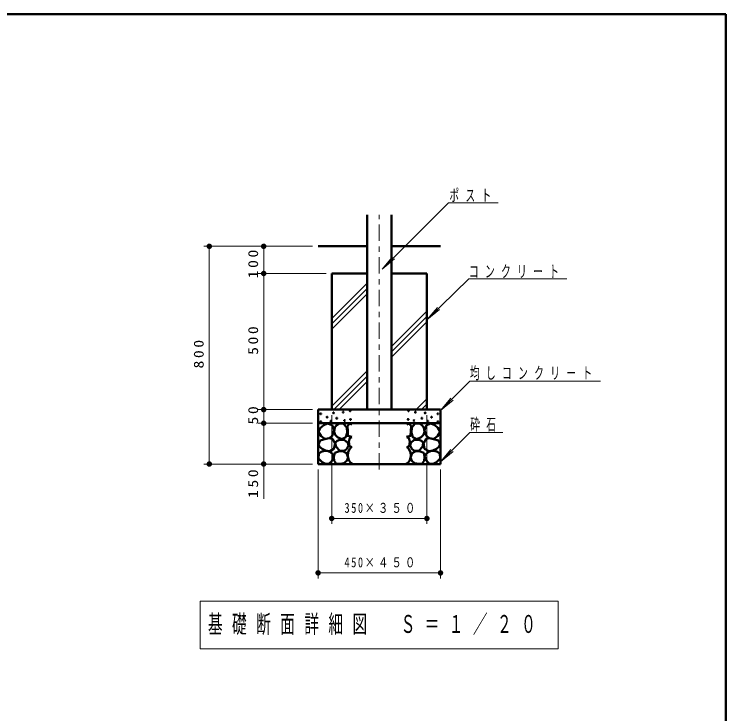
# Model space of a CAD drawing. Units: millimetres on the paper, with parts at other scales. Extents: x -365 to 0, y -594 to 257.
# Drawn here: x -130.8 to 0, y -465.5 to -337 of the extents above; entities that cross this region are included whole.
import ezdxf

# ---------------------------------------------------------------- set-up
doc = ezdxf.new("R2010")
doc.units = ezdxf.units.MM
doc.linetypes.add('USER2', pattern=[6, 3, -1, 1, -1])
doc.layers.add('LY_1', color=140, linetype='Continuous', lineweight=50)
doc.styles.add('ＭＳ ゴシック', font='')
doc.styles.get('ＭＳ ゴシック').set_extended_font_data('MS Gothic')

# ---------------------------------------------------------------- blocks, each defined once
blk = doc.blocks.new('filled_dot')
at = {"color": 0, "linetype": 'Continuous', "lineweight": -2, "const_width": 1.25}
blk.add_lwpolyline([(-0.625, 0, 1), (0.625, 0, 1)], format="xyb", close=True, dxfattribs=at)

msp = doc.modelspace()

# ---------------------------------------------------------------- linework, layer by layer
at = {"layer": 'LY_1', "color": 7}
for p, q in [((0, -337), (-365, -337)), ((0, -594), (0, -337))]:
    msp.add_line(p, q, dxfattribs=at)
at = {"layer": 'LY_1', "color": 7, "lineweight": 13}
for p, q in [((-50.961, -371.64), (-63.172, -383.852)), ((-50.961, -371.64), (-41.811, -371.64)), ((-85.935, -379.625), (-95.935, -379.625)), ((-94.935, -419.625), (-94.935, -379.625)), ((-75.935, -379.625), (-85.935, -379.625)), ((-84.935, -384.625), (-84.935, -379.625)), ((-63.172, -383.852), (-61.244, -381.554)), ((-63.172, -383.852), (-60.874, -381.923)), ((-73.435, -384.625), (-85.935, -384.625)), ((-84.935, -409.625), (-84.935, -384.625)), ((-47.211, -385.616), (-54.935, -393.112)), ((-47.211, -385.616), (-29.211, -385.616)), ((-72.435, -392.896), (-65.913, -386.374)), ((-72.435, -393.886), (-65.913, -387.364)), ((-72.435, -394.876), (-65.913, -388.353)), ((-54.935, -393.112), (-52.973, -390.843)), ((-61.458, -398.041), (-54.935, -391.518)), ((-54.935, -393.112), (-52.609, -391.218)), ((-61.458, -399.031), (-54.935, -392.508)), ((-61.458, -400.021), (-54.935, -393.498)), ((-72.435, -409.018), (-65.913, -402.496)), ((-72.053, -409.625), (-65.913, -403.486)), ((-71.063, -409.625), (-65.913, -404.476)), ((-47.026, -404.397), (-52.435, -409.806)), ((-47.026, -404.397), (-23.026, -404.397)), ((-56.921, -409.625), (-54.935, -407.64)), ((-52.435, -409.806), (-50.507, -407.508)), ((-52.435, -409.806), (-50.137, -407.878)), ((-55.931, -409.625), (-54.935, -408.63)), ((-75.935, -409.625), (-85.935, -409.625)), ((-84.935, -412.125), (-84.935, -409.625)), ((-72.435, -410.625), (-72.435, -430.625)), ((-54.941, -409.625), (-54.935, -409.62)), ((-54.935, -410.625), (-54.935, -430.625)), ((-75.935, -412.125), (-85.935, -412.125)), ((-84.935, -425.995), (-84.935, -412.125)), ((-47.026, -413.833), (-52.435, -419.242)), ((-47.026, -413.833), (-40.982, -413.833)), ((-52.435, -419.242), (-50.507, -416.944)), ((-52.435, -419.242), (-50.137, -417.314)), ((-85.935, -419.625), (-95.935, -419.625)), ((-75.935, -419.625), (-85.935, -419.625)), ((-74.935, -420.625), (-74.935, -440.625)), ((-52.435, -420.625), (-52.435, -440.625)), ((-54.935, -429.625), (-72.435, -429.625)), ((-52.435, -439.625), (-74.935, -439.625)), ((-96.585, -444.803), (-96.585, -453.603)), ((-30.785, -444.803), (-96.585, -444.803)), ((-30.785, -453.603), (-30.785, -444.803)), ((-96.585, -453.603), (-30.785, -453.603))]:
    msp.add_line(p, q, dxfattribs=at)
at = {"layer": 'LY_1'}
for p, q in [((-65.913, -409.625), (-65.913, -373.819)), ((-61.458, -409.625), (-61.458, -373.819)), ((-65.913, -379.625), (-74.935, -379.625)), ((-52.435, -379.625), (-61.458, -379.625)), ((-65.913, -384.625), (-72.435, -384.625)), ((-72.435, -384.625), (-72.435, -409.625)), ((-54.935, -384.625), (-61.458, -384.625)), ((-54.935, -384.625), (-54.935, -409.625)), ((-52.435, -409.625), (-74.935, -409.625)), ((-74.935, -409.625), (-74.935, -419.625)), ((-52.435, -409.625), (-52.435, -419.625)), ((-52.435, -412.125), (-74.935, -412.125)), ((-52.435, -419.625), (-74.935, -419.625))]:
    msp.add_line(p, q, dxfattribs=at)
at = {"layer": 'LY_1', "color": 7, "linetype": 'USER2', "lineweight": 13}
msp.add_line((-63.685, -420.649), (-63.685, -373.819), dxfattribs=at)
at = {"layer": 'LY_1'}
for points in [[(-73.69, -414.985), (-74.36, -414.532), (-74.885, -413.717), (-74.468, -412.993), (-73.871, -412.486), (-73.183, -412.16), (-72.368, -412.504), (-72.098, -412.966), (-72.024, -413.5), (-72.331, -414.424), (-72.857, -414.858)], [(-70.591, -415.043), (-71.367, -414.698), (-71.787, -414.246), (-71.993, -413.685), (-71.842, -412.93), (-71.532, -412.473), (-71.087, -412.175), (-70.246, -412.218), (-69.663, -412.908), (-69.577, -413.879), (-69.836, -414.698)], [(-56.78, -415.043), (-56.003, -414.698), (-55.584, -414.246), (-55.378, -413.685), (-55.529, -412.93), (-55.839, -412.473), (-56.284, -412.175), (-57.125, -412.218), (-57.707, -412.908), (-57.794, -413.879), (-57.535, -414.698)], [(-53.681, -414.985), (-53.011, -414.532), (-52.486, -413.717), (-52.902, -412.993), (-53.5, -412.486), (-54.188, -412.16), (-55.003, -412.504), (-55.272, -412.966), (-55.347, -413.5), (-55.039, -414.424), (-54.514, -414.858)], [(-73.545, -417.122), (-74.179, -416.85), (-74.65, -416.49), (-74.885, -416.017), (-74.541, -415.329), (-73.672, -415.039), (-72.937, -414.904), (-72.295, -415.003), (-71.806, -415.854), (-72.024, -416.814), (-72.802, -417.267)], [(-70.958, -417.2), (-71.605, -416.489), (-71.777, -415.734), (-71.458, -415.378), (-70.936, -415.173), (-70.116, -415.173), (-69.469, -415.734), (-69.361, -416.23), (-69.642, -416.855), (-70.03, -417.157)], [(-56.413, -417.2), (-55.766, -416.489), (-55.593, -415.734), (-55.913, -415.378), (-56.435, -415.173), (-57.254, -415.173), (-57.901, -415.734), (-58.009, -416.23), (-57.729, -416.855), (-57.341, -417.157)], [(-53.826, -417.122), (-53.192, -416.85), (-52.721, -416.49), (-52.486, -416.017), (-52.83, -415.329), (-53.699, -415.039), (-54.433, -414.904), (-55.075, -415.003), (-55.564, -415.854), (-55.347, -416.814), (-54.568, -417.267)], [(-73.563, -419.567), (-74.179, -419.313), (-74.885, -418.607), (-74.813, -417.756), (-74.371, -417.375), (-73.78, -417.213), (-73.264, -417.227), (-72.766, -417.394), (-72.282, -417.733), (-72.024, -418.19), (-72.404, -419.114), (-72.875, -419.549)], [(-72.014, -418.279), (-71.842, -417.589), (-71.195, -417.308), (-70.397, -417.265), (-69.706, -417.653), (-69.405, -418.451), (-69.663, -419.012), (-70.181, -419.487), (-71.001, -419.595), (-71.583, -419.551), (-71.954, -419.02)], [(-55.356, -418.279), (-55.529, -417.589), (-56.176, -417.308), (-56.974, -417.265), (-57.664, -417.653), (-57.966, -418.451), (-57.707, -419.012), (-57.19, -419.487), (-56.37, -419.595), (-55.788, -419.551), (-55.416, -419.02)], [(-53.808, -419.567), (-53.192, -419.313), (-52.486, -418.607), (-52.558, -417.756), (-53, -417.375), (-53.59, -417.213), (-54.107, -417.227), (-54.605, -417.394), (-55.089, -417.733), (-55.347, -418.19), (-54.967, -419.114), (-54.496, -419.549)]]:
    msp.add_lwpolyline(points, close=True, dxfattribs=at)
for points in [[(-68.722, -412.341), (-69.192, -412.178), (-69.518, -412.685), (-69.482, -413.5), (-69.446, -414.442), (-68.703, -414.659)], [(-58.649, -412.341), (-58.178, -412.178), (-57.852, -412.685), (-57.888, -413.5), (-57.925, -414.442), (-58.667, -414.659)], [(-68.722, -414.677), (-69.12, -414.858), (-69.301, -415.51), (-69.192, -416.325), (-68.74, -416.542)], [(-58.649, -414.677), (-58.251, -414.858), (-58.07, -415.51), (-58.178, -416.325), (-58.631, -416.542)], [(-68.722, -416.542), (-69.084, -416.76), (-69.428, -417.448), (-69.464, -418.172), (-69.283, -418.897), (-69.029, -419.295), (-68.685, -419.531)], [(-58.649, -416.542), (-58.287, -416.76), (-57.943, -417.448), (-57.907, -418.172), (-58.088, -418.897), (-58.341, -419.295), (-58.685, -419.531)]]:
    msp.add_lwpolyline(points, dxfattribs=at)
for centre in [(-74.451, -410.394), (-72.102, -410.239), (-70.321, -410.11), (-69.057, -409.852), (-58.314, -409.852), (-57.049, -410.11), (-55.268, -410.239), (-52.92, -410.394), (-74.451, -411.84), (-73.29, -411.014), (-72.593, -411.762), (-71.509, -411.22), (-70.063, -411.633), (-68.979, -411.427), (-58.392, -411.427), (-57.307, -411.633), (-55.862, -411.22), (-54.778, -411.762), (-54.081, -411.014), (-52.92, -411.84)]:
    msp.add_circle(centre, 0.0774, dxfattribs=at)

# ---------------------------------------------------------------- block references
at = {"layer": 'LY_1', "color": 7, "lineweight": 13, "xscale": 0.4, "yscale": 0.4}
for p, rotation in [((-94.935, -379.625), 270), ((-84.935, -379.625), 270), ((-84.935, -384.625), 90), ((-84.935, -384.625), 270), ((-84.935, -409.625), 90), ((-84.935, -409.625), 270), ((-84.935, -412.125), 90), ((-84.935, -412.125), 270), ((-94.935, -419.625), 90), ((-84.935, -419.625), 90), ((-54.935, -429.625), 180), ((-52.435, -439.625), 180)]:
    msp.add_blockref('filled_dot', p, dxfattribs=dict(at, rotation=rotation))
for p in [(-72.435, -429.625), (-74.935, -439.625)]:
    msp.add_blockref('filled_dot', p, dxfattribs=at)

# ---------------------------------------------------------------- texts
at = {"layer": 'LY_1', "color": 7, "style": 'ＭＳ ゴシック'}
for s, insert, char_height, attachment_point in [('\\T1.64;\\W0.6;ポスト', (-50.811, -371.49), 2.199, 7), ('\\T1.64;\\W0.6;コンクリート', (-47.211, -385.466), 2.199, 7), ('\\T1.64;\\W0.6;均しコンクリート', (-47.026, -404.247), 2.199, 7), ('\\T1.64;\\W0.6;砕石', (-46.982, -413.683), 2.199, 7), ('\\T1.32;\\W0.75;350×３５０', (-63.278, -428.625), 1.833, 8), ('\\T1.32;\\W0.75;450×４５０', (-63.278, -438.625), 1.833, 8), ('\\T1.64;\\W0.6;基礎断面詳細図\u3000Ｓ＝１／２０', (-95.185, -449.203), 3.299, 4)]:
    msp.add_mtext(s, dxfattribs=dict(at, insert=insert, char_height=char_height, attachment_point=attachment_point))
at = {"layer": 'LY_1', "color": 7, "char_height": 1.833, "attachment_point": 8, "rotation": 90, "style": 'ＭＳ ゴシック'}
for s, insert in [('\\T1.33;\\W1.15;100', (-85.935, -382.643)), ('\\T1.33;\\W1.15;500', (-85.935, -396.709)), ('\\T1.33;\\W1.15;800', (-95.935, -399.209)), ('\\T1.34;\\W1.15;50', (-85.935, -410.448)), ('\\T1.33;\\W1.15;150', (-85.935, -422.995))]:
    msp.add_mtext(s, dxfattribs=dict(at, insert=insert))

doc.saveas('drawing.dxf')
